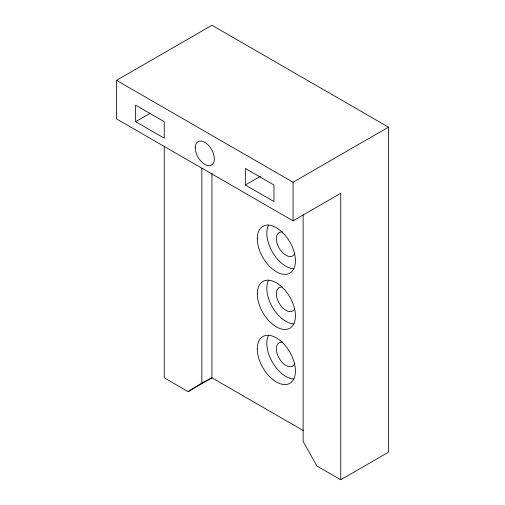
<?xml version="1.0" encoding="UTF-8"?>
<svg xmlns="http://www.w3.org/2000/svg" width="505" height="505" viewBox="0 0 505 505"><rect width="100%" height="100%" fill="white"/><g stroke="black" fill="none" stroke-linecap="round" stroke-linejoin="round"><path stroke-width="0.76" d="M164.239 146.45L164.239 377.835L188.094 391.609L201.861 383.03L211.948 377.835L303.278 430.563M340.761 479.75L340.761 193.276L293.051 220.824L116.529 118.902L116.529 80.339L211.948 25.25L388.471 127.165L388.471 452.202L340.761 479.75L316.906 465.976L303.139 441.496L303.139 214.84M135.611 121.661L164.239 138.187L164.239 121.661L135.611 105.128L135.611 121.661L149.922 113.398M245.342 185.013L273.969 201.539L273.969 185.013L245.342 168.487L245.342 185.013L260.34 176.352M116.529 80.339L293.051 182.255L388.471 127.165M188.094 391.609L211.948 377.835L211.948 173.209M293.051 182.255L293.051 220.824M201.861 168.171L201.861 383.03M294.863 253.182A13.496 7.79 60 0 1 279.151 248.132A13.496 7.79 60 0 1 282.636 231.997M294.863 308.271A13.496 7.79 60 0 1 279.151 303.221A13.496 7.79 60 0 1 282.636 287.092M294.863 363.36A13.496 7.79 60 0 1 279.151 358.316A13.496 7.79 60 0 1 282.636 342.182M293.967 268.862A26.986 15.579 60 0 1 272.403 252.027A26.986 15.579 60 0 1 268.603 224.933M293.967 323.958A26.986 15.579 60 0 1 272.403 307.116A26.986 15.579 60 0 1 268.603 280.022M293.967 379.047A26.986 15.579 60 0 1 272.403 362.211A26.986 15.579 60 0 1 268.603 335.118M195.246 147.826A13.496 7.79 60 0 0 209.562 165.634A13.496 7.79 60 0 0 209.562 146.545A13.496 7.79 60 0 0 195.246 147.826M257.272 238.726A26.986 15.579 60 0 0 285.899 274.341A26.986 15.579 60 0 0 285.899 236.17A26.986 15.579 60 0 0 257.272 238.726M257.272 293.822A26.986 15.579 60 0 0 285.899 329.43A26.986 15.579 60 0 0 285.899 291.259A26.986 15.579 60 0 0 257.272 293.822M257.272 348.911A26.986 15.579 60 0 0 285.899 384.52A26.986 15.579 60 0 0 285.899 346.354A26.986 15.579 60 0 0 257.272 348.911"/></g></svg>
